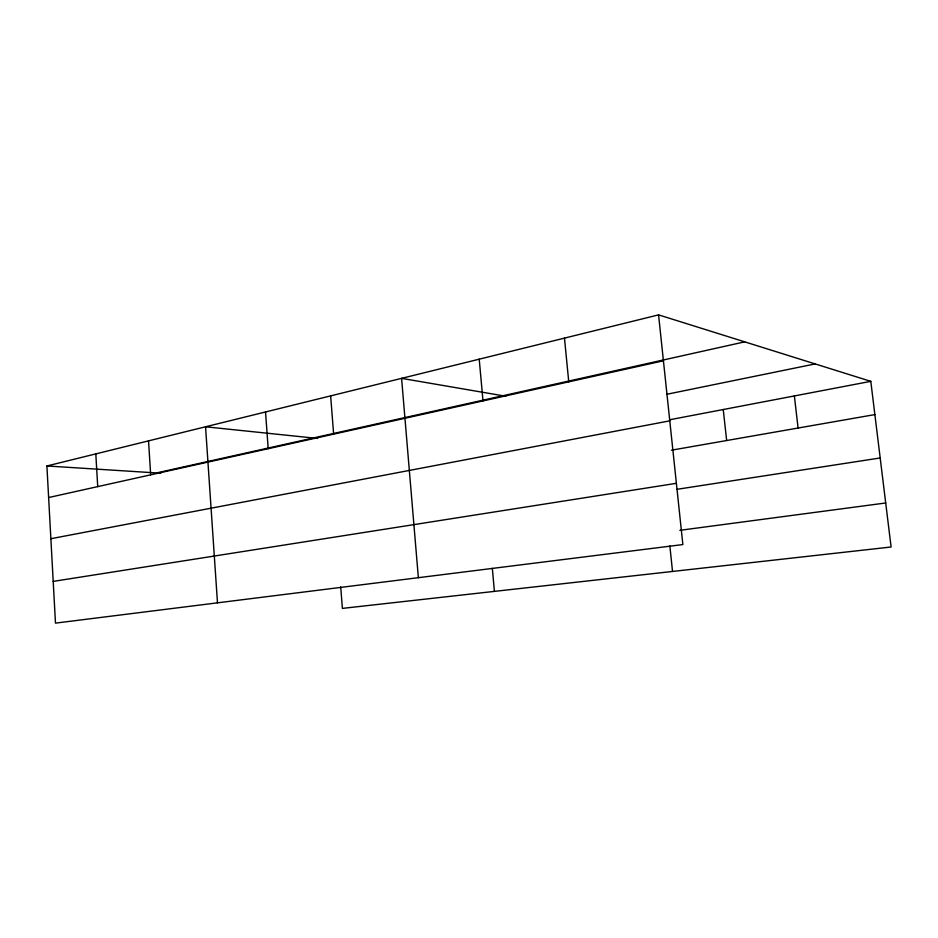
<?xml version="1.0" encoding="UTF-8"?>
<svg xmlns="http://www.w3.org/2000/svg" width="938" height="938" viewBox="0 0 938 938"><rect width="100%" height="100%" fill="white"/><g stroke="black" fill="none" stroke-linecap="round" stroke-linejoin="round"><path stroke-width="1.41" d="M658.57 314.875L682.864 544.568L55.483 623.125L46.9 465.975L658.57 314.875L870.792 381.344L891.1 546.995L342.382 608.399L340.717 586.918M156.517 472.94L744.702 341.854M48.624 497.539L663.424 360.79M666.578 394.323L815.181 363.921M669.603 419.778L870.792 381.344M50.875 538.705L669.779 420.834M671.385 450.205L874.873 414.596M53.208 581.396L676.38 483.316M676.966 489.319L880.184 457.967M679.851 530.322L885.707 502.979M46.9 465.975L160.797 473.209M317.56 438.445L205.551 426.79L217.487 602.841M505.758 396.246L401.593 378.354L418.36 577.691M794.369 395.942L798.086 428.033M723.245 409.531L726.657 440.532M669.861 545.986L672.523 571.453M564.477 338.126L568.756 381.848M479.212 359.184L483 400.925M492.333 568.334L494.408 591.386M330.645 395.883L333.635 434.142M265.524 411.97L268.198 448.704M148.532 440.872L150.678 474.839M95.805 453.898L97.728 486.623"/></g></svg>
